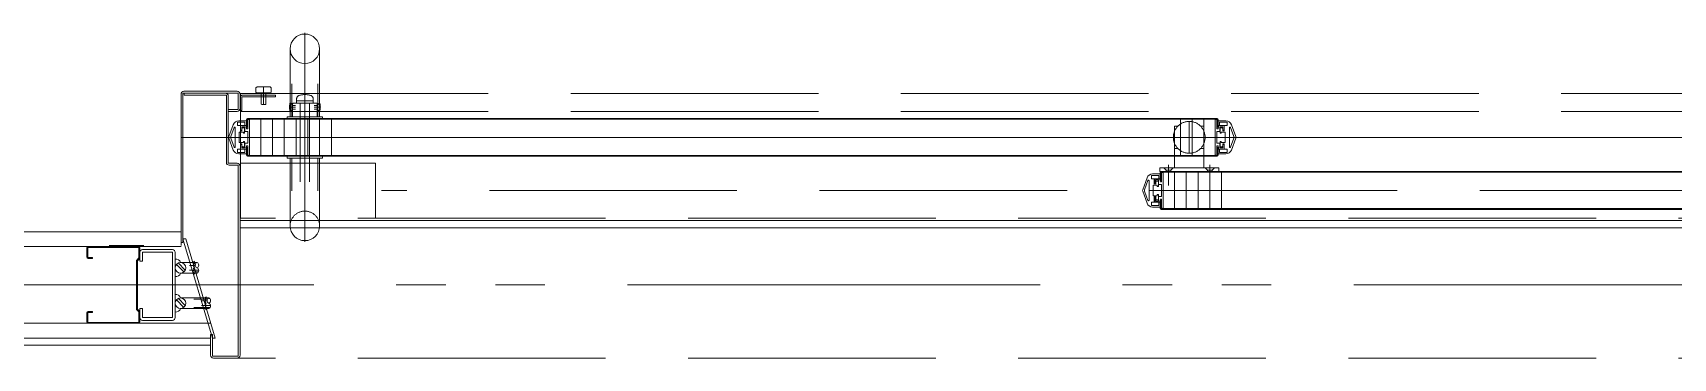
# Model space of a CAD drawing. Units: millimetres at full size. Extents: x -22551 to 92397, y -19340 to 14894.
# Drawn here: x -14514 to -13123, y 4952 to 5228 of the extents above; entities that cross this region are included whole.
import ezdxf

# ---------------------------------------------------------------- set-up
doc = ezdxf.new("R2010")
doc.units = ezdxf.units.MM
doc.header["$LTSCALE"] = 70
doc.linetypes.add('DASHED3', pattern=[4, 3, -1])
doc.linetypes.add('DOUBLE_CHAIN1', pattern=[8.8, 5, -1, 0.6, -0.6, 0.6, -1])
doc.layers.add('2-0_通芯', color=7, linetype='Continuous', lineweight=15)

# ---------------------------------------------------------------- blocks, each defined once
blk = doc.blocks.new('グループ部品-125')
at = {"layer": '2-0_通芯', "linetype": 'DASHED3'}
for p, q in [((-14283.39, 5050.8), (-14283.39, 5227.8)), ((-14337.89, 5070.8), (-14337.89, 5176.3)), ((-14337.89, 5176.3), (-12193.39, 5176.3)), ((-14324.89, 5181.1), (-14323.89, 5182.1)), ((-14324.89, 5181.1), (-14324.89, 5177.6)), ((-14324.39, 5177.1), (-14324.89, 5177.6)), ((-14324.39, 5177.1), (-14312.39, 5177.1)), ((-14323.89, 5182.1), (-14312.89, 5182.1)), ((-14323.39, 5177.1), (-14323.39, 5176.3)), ((-14320.39, 5167.5), (-14320.39, 5176.3)), ((-14318.39, 5182.1), (-14318.39, 5167.1)), ((-14316.39, 5167.5), (-14316.39, 5176.3)), ((-14313.39, 5177.1), (-14313.39, 5176.3)), ((-14312.89, 5182.1), (-14311.89, 5181.1)), ((-14312.39, 5177.1), (-14311.89, 5177.6)), ((-14311.89, 5181.1), (-14311.89, 5177.6)), ((-14294.39, 5156.8), (-14294.39, 5184.66)), ((-14272.39, 5156.8), (-14272.39, 5184.66)), ((-14308.39, 5173.5), (-14336.79, 5173.5)), ((-14336.79, 5173.5), (-14336.79, 5162.1)), ((-14308.39, 5175.1), (-14335.99, 5175.1)), ((-14319.99, 5167.1), (-14320.39, 5167.5)), ((-14308.39, 5175.1), (-14308.39, 5173.5)), ((-14291.31, 5164.8), (-14296.49, 5164.8)), ((-14295.69, 5168.3), (-14295.89, 5168.3)), ((-14295.69, 5168.3), (-14295.69, 5161.3)), ((-14295.69, 5168.3), (-14293.69, 5166.3)), ((-14295.69, 5161.3), (-14293.69, 5163.3)), ((-14293.69, 5166.3), (-14291.31, 5166.3)), ((-14293.69, 5163.3), (-14291.31, 5163.3)), ((-14273.89, 5168.3), (-14292.89, 5168.3)), ((-14290.39, 5168.3), (-14290.39, 5171.96)), ((-14290.39, 5170.3), (-14276.39, 5170.3)), ((-14287.39, 5168.3), (-14287.39, 5101.58)), ((-14279.39, 5101.58), (-14279.39, 5168.3)), ((-14276.39, 5168.3), (-14276.39, 5171.96)), ((-14273.09, 5166.3), (-14275.47, 5166.3)), ((-14270.29, 5164.8), (-14275.47, 5164.8)), ((-14273.09, 5163.3), (-14275.47, 5163.3)), ((-14271.09, 5168.3), (-14273.09, 5166.3)), ((-14271.09, 5161.3), (-14273.09, 5163.3)), ((-14271.09, 5168.3), (-14270.89, 5168.3)), ((-14271.09, 5168.3), (-14271.09, 5161.3)), ((-14337.89, 5161.3), (-12193.39, 5161.3)), ((-13545.89, 5148.8), (-13545.89, 5123.3)), ((-13542.98, 5148.8), (-13545.89, 5148.8)), ((-13533.39, 5152.8), (-13533.39, 5125.8)), ((-13520.89, 5148.8), (-13523.8, 5148.8)), ((-13545.33, 5145.6), (-13545.89, 5145.6)), ((-13520.89, 5145.6), (-13521.45, 5145.6)), ((-14294.39, 5121.8), (-14294.39, 5093.93)), ((-14272.39, 5121.8), (-14272.39, 5093.93)), ((-13542.98, 5129.8), (-13545.89, 5129.8)), ((-13520.89, 5129.8), (-13523.8, 5129.8)), ((-14338.39, 5117.3), (-14223.39, 5117.3)), ((-14223.39, 5117.3), (-14223.39, 5070.8)), ((-13554.89, 5113.5), (-13552.89, 5111.5)), ((-13552.89, 5111.5), (-13552.89, 5110.3)), ((-13548.89, 5111.5), (-13552.89, 5111.5)), ((-13550.89, 5098.5), (-13550.89, 5115.95)), ((-13546.89, 5113.5), (-13548.89, 5111.5)), ((-13548.89, 5111.5), (-13548.89, 5110.3)), ((-13519.89, 5113.5), (-13517.89, 5111.5)), ((-13517.89, 5111.5), (-13517.89, 5110.3)), ((-13513.89, 5111.5), (-13517.89, 5111.5)), ((-13515.89, 5098.5), (-13515.89, 5115.95)), ((-12796.94, 5094.3), (-14218.39, 5094.3)), ((-12908.39, 5070.8), (-14338.39, 5070.8)), ((-14386.79, 5053.3), (-14361.79, 4969.3)), ((-14359.49, 4969.3), (-14361.79, 4969.3)), ((-12908.39, 4952.3), (-14340.79, 4952.3))]:
    blk.add_line(p, q, dxfattribs=at)
at = {"layer": '2-0_通芯'}
for p, q in [((-14295.89, 5156.8), (-14295.89, 5214.3)), ((-14270.89, 5156.8), (-14270.89, 5214.3)), ((-14388.39, 5047.8), (-14388.39, 5175.9)), ((-14386.79, 5176.7), (-14386.79, 5050.3)), ((-14386.79, 5176.7), (-14339.99, 5176.7)), ((-14385.99, 5178.3), (-14340.79, 5178.3)), ((-14385.79, 5176.7), (-14385.79, 5175.1)), ((-14339.99, 5162.9), (-14339.99, 5176.7)), ((-14338.39, 5163.7), (-14338.39, 5175.9)), ((-14385.79, 5175.1), (-14349.99, 5175.1)), ((-14349.99, 5175.1), (-14349.99, 5118.1)), ((-14348.39, 5174.3), (-14348.39, 5117.3)), ((-14348.39, 5162.9), (-14339.99, 5162.9)), ((-14338.39, 5172.7), (-14338.39, 5162.1)), ((-14336.79, 5162.1), (-14338.39, 5162.1)), ((-14293.89, 5156.8), (-14293.89, 5167.3)), ((-14272.89, 5156.8), (-14272.89, 5167.3)), ((-14348.39, 5161.3), (-14340.79, 5161.3)), ((-14344.19, 5150.02), (-14347.87, 5139.99)), ((-14346.27, 5139.99), (-14343.46, 5147.66)), ((-14342.49, 5131.11), (-14342.49, 5147.49)), ((-14340.49, 5152.1), (-14334.19, 5152.1)), ((-14340.49, 5149.3), (-14340.49, 5152.1)), ((-14337.99, 5149.3), (-14340.49, 5149.3)), ((-14339.5, 5153.3), (-14333.29, 5153.3)), ((-14337.99, 5149.3), (-14337.99, 5144.8)), ((-14337.89, 5149.3), (-14334.22, 5149.3)), ((-14337.89, 5145.3), (-14337.89, 5149.3)), ((-14336.89, 5148.3), (-14334.39, 5148.3)), ((-14334.39, 5148.3), (-14334.39, 5144.3)), ((-14334.19, 5149.3), (-14334.19, 5152.1)), ((-14334.19, 5149.3), (-14332.99, 5149.3)), ((-14332.89, 5146.55), (-14333.24, 5148.48)), ((-14332.99, 5147.8), (-14332.99, 5154.4)), ((-14332.99, 5147.8), (-14332.39, 5147.8)), ((-14332.39, 5147.8), (-14332.39, 5154.7)), ((-14332.39, 5154.7), (-13509.39, 5154.7)), ((-14332.09, 5155.3), (-13509.69, 5155.3)), ((-14331.89, 5146.55), (-14331.89, 5154.05)), ((-14331.39, 5154.55), (-14330.89, 5154.55)), ((-14330.39, 5139.6), (-14330.39, 5154.05)), ((-14320.89, 5123.9), (-14320.89, 5154.7)), ((-14310.89, 5123.9), (-14310.89, 5154.7)), ((-14300.89, 5123.9), (-14300.89, 5154.7)), ((-14268.39, 5156.8), (-14298.39, 5156.8)), ((-14298.39, 5155.3), (-14298.39, 5156.8)), ((-14268.39, 5155.3), (-14298.39, 5155.3)), ((-14290.89, 5123.9), (-14290.89, 5154.7)), ((-14280.89, 5123.9), (-14280.89, 5154.7)), ((-14270.89, 5123.9), (-14270.89, 5154.7)), ((-14268.39, 5155.3), (-14268.39, 5156.8)), ((-14260.89, 5123.9), (-14260.89, 5154.7)), ((-13540.89, 5123.9), (-13540.89, 5154.7)), ((-13530.89, 5123.9), (-13530.89, 5154.7)), ((-13520.89, 5123.9), (-13520.89, 5154.7)), ((-13520.89, 5148.8), (-13520.89, 5123.3)), ((-13511.39, 5139.6), (-13511.39, 5154.05)), ((-13510.39, 5154.55), (-13510.89, 5154.55)), ((-13509.89, 5146.55), (-13509.89, 5154.05)), ((-13508.89, 5146.55), (-13508.54, 5148.48)), ((-13508.79, 5147.8), (-13508.79, 5154.4)), ((-13507.59, 5149.3), (-13508.79, 5149.3)), ((-13502.28, 5153.3), (-13508.49, 5153.3)), ((-13507.59, 5149.3), (-13507.59, 5152.1)), ((-13501.29, 5152.1), (-13507.59, 5152.1)), ((-13503.89, 5149.3), (-13507.55, 5149.3)), ((-13504.89, 5148.3), (-13507.39, 5148.3)), ((-13507.39, 5148.3), (-13507.39, 5144.3)), ((-13503.89, 5145.3), (-13503.89, 5149.3)), ((-13503.79, 5149.3), (-13503.79, 5144.8)), ((-13503.79, 5149.3), (-13501.29, 5149.3)), ((-13501.29, 5149.3), (-13501.29, 5152.1)), ((-13499.29, 5131.11), (-13499.29, 5147.49)), ((-13495.51, 5139.99), (-13498.32, 5147.66)), ((-13497.59, 5150.02), (-13493.91, 5139.99)), ((-12879.66, 5139.3), (-14388.39, 5139.3)), ((-14344.19, 5128.58), (-14347.87, 5138.61)), ((-14343.46, 5130.94), (-14346.27, 5138.61)), ((-14338.99, 5143.8), (-14335.49, 5143.8)), ((-14338.99, 5134.8), (-14338.99, 5143.8)), ((-14338.99, 5134.8), (-14335.49, 5134.8)), ((-14337.99, 5144.8), (-14336.79, 5144.8)), ((-14337.99, 5133.8), (-14336.79, 5133.8)), ((-14337.99, 5133.8), (-14337.99, 5129.3)), ((-14336.79, 5144.8), (-14336.79, 5146.8)), ((-14336.79, 5133.8), (-14336.79, 5131.8)), ((-14336.29, 5147.3), (-14334.99, 5147.3)), ((-14335.49, 5143.8), (-14335.49, 5142.8)), ((-14335.49, 5142.8), (-14334.49, 5142.8)), ((-14335.49, 5135.8), (-14334.49, 5135.8)), ((-14335.49, 5134.8), (-14335.49, 5135.8)), ((-14334.49, 5142.8), (-14334.49, 5146.8)), ((-14334.49, 5131.8), (-14334.49, 5135.8)), ((-14334.39, 5144.3), (-14331.89, 5144.3)), ((-14331.89, 5134.3), (-14334.39, 5134.3)), ((-14334.39, 5130.3), (-14334.39, 5134.3)), ((-14332.89, 5146.55), (-14331.89, 5146.55)), ((-14331.89, 5134.3), (-14331.89, 5144.3)), ((-14330.39, 5139.6), (-14330.69, 5139.3)), ((-14330.69, 5139.3), (-14330.39, 5139)), ((-14330.39, 5124.55), (-14330.39, 5139)), ((-13511.39, 5139.6), (-13511.09, 5139.3)), ((-13511.09, 5139.3), (-13511.39, 5139)), ((-13511.39, 5124.55), (-13511.39, 5139)), ((-13508.89, 5146.55), (-13509.89, 5146.55)), ((-13507.39, 5144.3), (-13509.89, 5144.3)), ((-13509.89, 5134.3), (-13509.89, 5144.3)), ((-13509.89, 5134.3), (-13507.39, 5134.3)), ((-13507.39, 5130.3), (-13507.39, 5134.3)), ((-13507.29, 5142.8), (-13507.29, 5146.8)), ((-13506.29, 5142.8), (-13507.29, 5142.8)), ((-13506.29, 5135.8), (-13507.29, 5135.8)), ((-13507.29, 5131.8), (-13507.29, 5135.8)), ((-13505.49, 5147.3), (-13506.79, 5147.3)), ((-13502.79, 5143.8), (-13506.29, 5143.8)), ((-13506.29, 5143.8), (-13506.29, 5142.8)), ((-13506.29, 5134.8), (-13506.29, 5135.8)), ((-13502.79, 5134.8), (-13506.29, 5134.8)), ((-13504.99, 5144.8), (-13504.99, 5146.8)), ((-13503.79, 5144.8), (-13504.99, 5144.8)), ((-13503.79, 5133.8), (-13504.99, 5133.8)), ((-13504.99, 5133.8), (-13504.99, 5131.8)), ((-13503.79, 5133.8), (-13503.79, 5129.3)), ((-13502.79, 5134.8), (-13502.79, 5143.8)), ((-13498.32, 5130.94), (-13495.51, 5138.61)), ((-13497.59, 5128.58), (-13493.91, 5138.61)), ((-14340.49, 5129.3), (-14337.99, 5129.3)), ((-14340.49, 5126.5), (-14340.49, 5129.3)), ((-14340.49, 5126.5), (-14334.19, 5126.5)), ((-14339.5, 5125.3), (-14333.29, 5125.3)), ((-14337.89, 5129.3), (-14337.89, 5133.3)), ((-14337.89, 5133.3), (-14336.89, 5133.3)), ((-14337.89, 5129.3), (-14334.22, 5129.3)), ((-14336.89, 5130.3), (-14336.89, 5133.3)), ((-14336.89, 5130.3), (-14334.39, 5130.3)), ((-14336.29, 5131.3), (-14334.99, 5131.3)), ((-14334.19, 5126.5), (-14334.19, 5129.3)), ((-14334.19, 5129.3), (-14332.99, 5129.3)), ((-14333.24, 5130.12), (-14332.89, 5132.05)), ((-14332.99, 5130.8), (-14332.39, 5130.8)), ((-14332.99, 5124.2), (-14332.99, 5130.8)), ((-14332.89, 5132.05), (-14331.89, 5132.05)), ((-14332.39, 5123.9), (-14332.39, 5130.8)), ((-14332.39, 5123.9), (-13509.39, 5123.9)), ((-14332.09, 5123.3), (-13509.69, 5123.3)), ((-14331.89, 5124.55), (-14331.89, 5132.05)), ((-14331.39, 5124.05), (-14330.89, 5124.05)), ((-14298.39, 5123.3), (-14298.39, 5121.8)), ((-14268.39, 5123.3), (-14298.39, 5123.3)), ((-14268.39, 5121.8), (-14298.39, 5121.8)), ((-14295.89, 5121.8), (-14295.89, 5064.3)), ((-14270.89, 5121.8), (-14270.89, 5064.3)), ((-14268.39, 5123.3), (-14268.39, 5121.8)), ((-13545.89, 5123.3), (-13545.89, 5113.5)), ((-13520.89, 5123.3), (-13520.89, 5113.5)), ((-13510.39, 5124.05), (-13510.89, 5124.05)), ((-13508.89, 5132.05), (-13509.89, 5132.05)), ((-13509.89, 5124.55), (-13509.89, 5132.05)), ((-13508.79, 5130.8), (-13509.39, 5130.8)), ((-13509.39, 5123.9), (-13509.39, 5130.8)), ((-13508.54, 5130.12), (-13508.89, 5132.05)), ((-13508.79, 5124.2), (-13508.79, 5130.8)), ((-13507.59, 5129.3), (-13508.79, 5129.3)), ((-13502.28, 5125.3), (-13508.49, 5125.3)), ((-13507.59, 5126.5), (-13507.59, 5129.3)), ((-13501.29, 5126.5), (-13507.59, 5126.5)), ((-13503.89, 5129.3), (-13507.55, 5129.3)), ((-13504.89, 5130.3), (-13507.39, 5130.3)), ((-13505.49, 5131.3), (-13506.79, 5131.3)), ((-13503.89, 5133.3), (-13504.89, 5133.3)), ((-13504.89, 5130.3), (-13504.89, 5133.3)), ((-13503.89, 5129.3), (-13503.89, 5133.3)), ((-13501.29, 5129.3), (-13503.79, 5129.3)), ((-13501.29, 5126.5), (-13501.29, 5129.3)), ((-14348.39, 5117.3), (-14340.79, 5117.3)), ((-14347.59, 5115.7), (-14339.99, 5115.7)), ((-14339.99, 5115.7), (-14339.99, 4953.9)), ((-14338.39, 5114.9), (-14338.39, 4954.7)), ((-13565.49, 5107.1), (-13559.19, 5107.1)), ((-13565.49, 5104.3), (-13565.49, 5107.1)), ((-13564.5, 5108.3), (-13558.29, 5108.3)), ((-13559.19, 5104.3), (-13559.19, 5107.1)), ((-13508.39, 5113.5), (-13558.39, 5113.5)), ((-13558.39, 5110.3), (-13558.39, 5113.5)), ((-13558.39, 5110.3), (-13508.39, 5110.3)), ((-13557.99, 5102.8), (-13557.99, 5109.4)), ((-13557.39, 5102.8), (-13557.39, 5109.7)), ((-13557.39, 5109.7), (-12854.39, 5109.7)), ((-13557.09, 5110.3), (-12854.69, 5110.3)), ((-13556.89, 5101.55), (-13556.89, 5109.05)), ((-13556.39, 5109.55), (-13555.89, 5109.55)), ((-13555.39, 5094.6), (-13555.39, 5109.05)), ((-13545.89, 5078.9), (-13545.89, 5109.7)), ((-13535.89, 5078.9), (-13535.89, 5109.7)), ((-13525.89, 5078.9), (-13525.89, 5109.7)), ((-13515.89, 5078.9), (-13515.89, 5109.7)), ((-13508.39, 5110.3), (-13508.39, 5113.5)), ((-13505.89, 5078.9), (-13505.89, 5109.7)), ((-13569.19, 5105.02), (-13572.87, 5094.99)), ((-13569.19, 5083.58), (-13572.87, 5093.61)), ((-13571.27, 5094.99), (-13568.46, 5102.66)), ((-13568.46, 5085.94), (-13571.27, 5093.61)), ((-13567.49, 5086.11), (-13567.49, 5102.49)), ((-13562.99, 5104.3), (-13565.49, 5104.3)), ((-13563.99, 5098.8), (-13560.49, 5098.8)), ((-13563.99, 5089.8), (-13563.99, 5098.8)), ((-13562.99, 5104.3), (-13562.99, 5099.8)), ((-13562.99, 5099.8), (-13561.79, 5099.8)), ((-13562.89, 5104.3), (-13559.22, 5104.3)), ((-13562.89, 5100.3), (-13562.89, 5104.3)), ((-13561.89, 5103.3), (-13559.39, 5103.3)), ((-13561.79, 5099.8), (-13561.79, 5101.8)), ((-13561.29, 5102.3), (-13559.99, 5102.3)), ((-13560.49, 5098.8), (-13560.49, 5097.8)), ((-13560.49, 5097.8), (-13559.49, 5097.8)), ((-13559.49, 5097.8), (-13559.49, 5101.8)), ((-13559.39, 5103.3), (-13559.39, 5099.3)), ((-13559.39, 5099.3), (-13556.89, 5099.3)), ((-13559.19, 5104.3), (-13557.99, 5104.3)), ((-13557.89, 5101.55), (-13558.24, 5103.48)), ((-13557.99, 5102.8), (-13557.39, 5102.8)), ((-13557.89, 5101.55), (-13556.89, 5101.55)), ((-13556.89, 5089.3), (-13556.89, 5099.3)), ((-13555.39, 5094.6), (-13555.69, 5094.3)), ((-13555.69, 5094.3), (-13555.39, 5094)), ((-13555.39, 5079.55), (-13555.39, 5094)), ((-13565.49, 5084.3), (-13562.99, 5084.3)), ((-13565.49, 5081.5), (-13565.49, 5084.3)), ((-13565.49, 5081.5), (-13559.19, 5081.5)), ((-13564.5, 5080.3), (-13558.29, 5080.3)), ((-13563.99, 5089.8), (-13560.49, 5089.8)), ((-13562.99, 5088.8), (-13561.79, 5088.8)), ((-13562.99, 5088.8), (-13562.99, 5084.3)), ((-13562.89, 5084.3), (-13562.89, 5088.3)), ((-13562.89, 5088.3), (-13561.89, 5088.3)), ((-13562.89, 5084.3), (-13559.22, 5084.3)), ((-13561.89, 5085.3), (-13561.89, 5088.3)), ((-13561.89, 5085.3), (-13559.39, 5085.3)), ((-13561.79, 5088.8), (-13561.79, 5086.8)), ((-13561.29, 5086.3), (-13559.99, 5086.3)), ((-13560.49, 5090.8), (-13559.49, 5090.8)), ((-13560.49, 5089.8), (-13560.49, 5090.8)), ((-13559.49, 5086.8), (-13559.49, 5090.8)), ((-13556.89, 5089.3), (-13559.39, 5089.3)), ((-13559.39, 5085.3), (-13559.39, 5089.3)), ((-13559.19, 5081.5), (-13559.19, 5084.3)), ((-13559.19, 5084.3), (-13557.99, 5084.3)), ((-13558.24, 5085.12), (-13557.89, 5087.05)), ((-13557.99, 5085.8), (-13557.39, 5085.8)), ((-13557.99, 5079.2), (-13557.99, 5085.8)), ((-13557.89, 5087.05), (-13556.89, 5087.05)), ((-13557.39, 5078.9), (-13557.39, 5085.8)), ((-13557.39, 5078.9), (-12854.39, 5078.9)), ((-13557.09, 5078.3), (-12854.69, 5078.3)), ((-13556.89, 5079.55), (-13556.89, 5087.05)), ((-13556.39, 5079.05), (-13555.89, 5079.05)), ((-12908.39, 5068.8), (-14338.39, 5068.8)), ((-14592.39, 5059.3), (-14388.39, 5059.3)), ((-14388.39, 5050.3), (-14386.79, 5050.3)), ((-12908.39, 5062.8), (-14338.39, 5062.8)), ((-14605.89, 5046.8), (-14388.39, 5046.8)), ((-14468.39, 5038), (-14468.39, 5045.6)), ((-14467.59, 5046), (-14467.59, 5037.6)), ((-14424.19, 5046), (-14467.59, 5046)), ((-14463.39, 5037.6), (-14467.59, 5037.6)), ((-14424.59, 5046.8), (-14467.19, 5046.8)), ((-14463.39, 5036.8), (-14467.19, 5036.8)), ((-14463.39, 5036.8), (-14463.39, 5037.6)), ((-14419.99, 5047.8), (-14449.39, 5047.8)), ((-14426.19, 5035.13), (-14424.19, 5037.13)), ((-14425.39, 5034.8), (-14423.74, 5036.45)), ((-14424.19, 5046), (-14424.19, 5037.13)), ((-14423.39, 5034.3), (-14423.39, 5045.6)), ((-14395.69, 5042), (-14421.09, 5042)), ((-14421.09, 5042), (-14421.09, 5034.3)), ((-14395.79, 5044.3), (-14420.99, 5044.3)), ((-14395.69, 5042), (-14395.69, 4986.6)), ((-14393.39, 5041.9), (-14393.39, 4986.7)), ((-14426.19, 5035.13), (-14426.19, 4993.47)), ((-14425.39, 5034.8), (-14425.39, 4993.8)), ((-14421.09, 5034.3), (-14423.39, 5034.3)), ((-14392.36, 5031.67), (-14386.02, 5025.33)), ((-14390.94, 5033.08), (-14384.79, 5026.93)), ((-14374.89, 5033.3), (-14388.89, 5033.3)), ((-14374.89, 5024.3), (-14388.89, 5024.3)), ((-14376.38, 5030.8), (-14381.15, 5030.8)), ((-14373.4, 5026.8), (-14381.15, 5026.8)), ((-14376.04, 5032.3), (-14377.59, 5032.3)), ((-14373.73, 5025.3), (-14377.59, 5025.3)), ((-14638.39, 5014.3), (-14420.39, 5014.3)), ((-14392.36, 5001.67), (-14386.02, 4995.33)), ((-14390.94, 5003.08), (-14384.79, 4996.93)), ((-14364.89, 5003.3), (-14388.89, 5003.3)), ((-14366.04, 5002.3), (-14377.59, 5002.3)), ((-14363.73, 4995.3), (-14377.59, 4995.3)), ((-14366.38, 5000.8), (-14371.15, 5000.8)), ((-14363.4, 4996.8), (-14371.15, 4996.8)), ((-14605.89, 4981.8), (-14363.39, 4981.8)), ((-14468.39, 4983), (-14468.39, 4990.6)), ((-14463.39, 4991), (-14467.59, 4991)), ((-14467.59, 4991), (-14467.59, 4982.6)), ((-14424.19, 4982.6), (-14467.59, 4982.6)), ((-14463.39, 4991.8), (-14467.19, 4991.8)), ((-14424.59, 4981.8), (-14467.19, 4981.8)), ((-14463.39, 4991), (-14463.39, 4991.8)), ((-14424.19, 4991.47), (-14426.19, 4993.47)), ((-14423.74, 4992.15), (-14425.39, 4993.8)), ((-14424.19, 4991.47), (-14424.19, 4982.6)), ((-14423.39, 4983), (-14423.39, 4994.3)), ((-14421.09, 4994.3), (-14423.39, 4994.3)), ((-14421.09, 4994.3), (-14421.09, 4986.6)), ((-14395.69, 4986.6), (-14421.09, 4986.6)), ((-14395.79, 4984.3), (-14420.99, 4984.3)), ((-14364.89, 4994.3), (-14388.89, 4994.3)), ((-14593.39, 4969.3), (-14363.39, 4969.3)), ((-14363.39, 4954.7), (-14363.39, 4972.3)), ((-14361.79, 4972.3), (-14363.39, 4972.3)), ((-14361.79, 4972.3), (-14361.79, 4953.9)), ((-14587.39, 4963.3), (-14363.39, 4963.3)), ((-14339.99, 4953.9), (-14361.79, 4953.9)), ((-14340.79, 4952.3), (-14360.99, 4952.3))]:
    blk.add_line(p, q, dxfattribs=at)
at = {"layer": '2-0_通芯', "linetype": 'DOUBLE_CHAIN1'}
blk.add_line((-15241.87, 5014.3), (-10991.38, 5014.3), dxfattribs=at)
at = {"layer": '2-0_通芯', "linetype": 'DASHED3'}
for points in [[(-14319.99, 5167.1), (-14316.79, 5167.1), (-14316.39, 5167.5)], [(-13511.89, 5113.5), (-13513.89, 5111.5), (-13513.89, 5110.3)], [(-14386.79, 5053.3), (-14384.49, 5053.3), (-14359.49, 4969.3)]]:
    blk.add_lwpolyline(points, dxfattribs=at)
at = {"layer": '2-0_通芯'}
for points in [[(-14337.89, 5145.3), (-14336.89, 5145.3), (-14336.89, 5148.3)], [(-13508.79, 5147.8), (-13509.39, 5147.8), (-13509.39, 5154.7)], [(-13503.89, 5145.3), (-13504.89, 5145.3), (-13504.89, 5148.3)], [(-13562.89, 5100.3), (-13561.89, 5100.3), (-13561.89, 5103.3)]]:
    blk.add_lwpolyline(points, dxfattribs=at)
at = {"layer": '2-0_通芯', "linetype": 'DASHED3'}
blk.add_circle((-13533.39, 5139.3), 13.5, dxfattribs=at)
at = {"layer": '2-0_通芯'}
for centre in [(-14388.89, 5028.8), (-14388.89, 4998.8)]:
    blk.add_circle(centre, 4.5, dxfattribs=at)
for centre, radius, start, end in [((-14283.39, 5214.3), 12.5, 0, 180), ((-14283.39, 5214.3), 12.5, 180, 0), ((-14385.99, 5175.9), 2.4, 90, 180), ((-14350.79, 5174.3), 2.4, 0, 90), ((-14340.79, 5175.9), 2.4, 0, 90), ((-14340.79, 5163.7), 2.4, 270, 0), ((-14339.5, 5148.3), 5, 90, 159.87556), ((-14342.99, 5147.49), 0.5, 0, 159.87556), ((-14334.22, 5148.3), 1, 10.30485, 90), ((-14333.29, 5153), 0.3, 0, 90), ((-14332.09, 5154.4), 0.9, 90, 180), ((-14331.39, 5154.05), 0.5, 90, 180), ((-14330.89, 5154.05), 0.5, 0, 90), ((-13510.89, 5154.05), 0.5, 90, 180), ((-13510.39, 5154.05), 0.5, 0, 90), ((-13509.69, 5154.4), 0.9, 0, 90), ((-13508.49, 5153), 0.3, 90, 180), ((-13507.55, 5148.3), 1, 90, 169.69515), ((-13502.28, 5148.3), 5, 20.12444, 90), ((-13498.79, 5147.49), 0.5, 20.12444, 180), ((-14345.99, 5139.3), 2, 159.87556, 200.12444), ((-14344.39, 5139.3), 2, 159.87556, 200.12444), ((-14336.29, 5146.8), 0.5, 90, 180), ((-14334.99, 5146.8), 0.5, 0, 90), ((-13506.79, 5146.8), 0.5, 90, 180), ((-13505.49, 5146.8), 0.5, 0, 90), ((-13497.39, 5139.3), 2, 339.87556, 20.12444), ((-13495.79, 5139.3), 2, 339.87556, 20.12444), ((-14339.5, 5130.3), 5, 200.12444, 270), ((-14342.99, 5131.11), 0.5, 200.12444, 0), ((-14336.29, 5131.8), 0.5, 180, 270), ((-14334.99, 5131.8), 0.5, 270, 0), ((-14334.22, 5130.3), 1, 270, 349.69515), ((-14333.29, 5125.6), 0.3, 270, 0), ((-14332.09, 5124.2), 0.9, 180, 270), ((-14331.39, 5124.55), 0.5, 180, 270), ((-14330.89, 5124.55), 0.5, 270, 0), ((-13510.89, 5124.55), 0.5, 180, 270), ((-13510.39, 5124.55), 0.5, 270, 0), ((-13509.69, 5124.2), 0.9, 270, 0), ((-13508.49, 5125.6), 0.3, 180, 270), ((-13507.55, 5130.3), 1, 190.30485, 270), ((-13506.79, 5131.8), 0.5, 180, 270), ((-13505.49, 5131.8), 0.5, 270, 0), ((-13502.28, 5130.3), 5, 270, 339.87556), ((-13498.79, 5131.11), 0.5, 180, 339.87556), ((-14347.59, 5118.1), 2.4, 180, 270), ((-14340.79, 5114.9), 2.4, 0, 90), ((-13564.5, 5103.3), 5, 90, 159.87556), ((-13558.29, 5108), 0.3, 0, 90), ((-13557.09, 5109.4), 0.9, 90, 180), ((-13556.39, 5109.05), 0.5, 90, 180), ((-13555.89, 5109.05), 0.5, 0, 90), ((-13570.99, 5094.3), 2, 159.87556, 200.12444), ((-13569.39, 5094.3), 2, 159.87556, 200.12444), ((-13567.99, 5102.49), 0.5, 0, 159.87556), ((-13561.29, 5101.8), 0.5, 90, 180), ((-13559.99, 5101.8), 0.5, 0, 90), ((-13559.22, 5103.3), 1, 10.30485, 90), ((-13564.5, 5085.3), 5, 200.12444, 270), ((-13567.99, 5086.11), 0.5, 200.12444, 0), ((-13561.29, 5086.8), 0.5, 180, 270), ((-13559.99, 5086.8), 0.5, 270, 0), ((-13559.22, 5085.3), 1, 270, 349.69515), ((-13558.29, 5080.6), 0.3, 270, 0), ((-13557.09, 5079.2), 0.9, 180, 270), ((-13556.39, 5079.55), 0.5, 180, 270), ((-13555.89, 5079.55), 0.5, 270, 0), ((-14283.39, 5064.3), 12.5, 180, 0), ((-14467.19, 5045.6), 1.2, 90, 180), ((-14467.19, 5038), 1.2, 180, 270), ((-14424.59, 5045.6), 1.2, 0, 90), ((-14424.59, 5037.3), 1.2, 315, 0), ((-14420.99, 5041.9), 2.4, 90, 180), ((-14395.79, 5041.9), 2.4, 0, 90), ((-14392.82, 5032.26), 4.02, 14.9838, 98.17994), ((-14392.82, 5025.34), 4.02, 261.82006, 345.0162), ((-14376.79, 5033.3), 1, 90, 244.15807), ((-14376.79, 5031.5), 1, 90, 244.15807), ((-14376.79, 5029.7), 1, 90, 244.15807), ((-14376.79, 5027.9), 1, 90, 244.15807), ((-14376.79, 5026.1), 1, 90, 244.15807), ((-14376.79, 5024.3), 1, 90, 270), ((-14373.95, 5031.05), 2.44, 112.61986, 247.38014), ((-14375.83, 5031.05), 2.44, 292.61986, 67.38014), ((-14375.83, 5026.55), 2.44, 292.61986, 67.38014), ((-14392.82, 5002.26), 4.02, 14.9838, 98.17994), ((-14366.79, 5003.3), 1, 90, 244.15807), ((-14366.79, 5001.5), 1, 90, 244.15807), ((-14366.79, 4999.7), 1, 90, 244.15807), ((-14366.79, 4997.9), 1, 90, 244.15807), ((-14366.79, 4996.1), 1, 90, 244.15807), ((-14366.79, 4994.3), 1, 90, 270), ((-14363.95, 5001.05), 2.44, 112.61986, 247.38014), ((-14365.83, 5001.05), 2.44, 292.61986, 67.38014), ((-14365.83, 4996.55), 2.44, 292.61986, 67.38014), ((-14467.19, 4990.6), 1.2, 90, 180), ((-14467.19, 4983), 1.2, 180, 270), ((-14424.59, 4983), 1.2, 270, 0), ((-14424.59, 4991.3), 1.2, 0, 45), ((-14420.99, 4986.7), 2.4, 180, 270), ((-14395.79, 4986.7), 2.4, 270, 0), ((-14392.82, 4995.34), 4.02, 261.82006, 345.0162), ((-14360.99, 4954.7), 2.4, 180, 270), ((-14340.79, 4954.7), 2.4, 270, 0)]:
    blk.add_arc(centre, radius, start, end, dxfattribs=at)
at = {"layer": '2-0_通芯', "linetype": 'DASHED3'}
for centre, radius, start, end in [((-14283.39, 5157.5), 18, 74.53399, 105.46601), ((-14335.99, 5172.7), 2.4, 90, 180), ((-14285.98, 5164.8), 10.51, 160.54484, 199.45516), ((-14292.89, 5167.3), 1, 90, 180), ((-14287.39, 5171.96), 3, 105.46601, 180), ((-14279.39, 5171.96), 3, 0, 74.53399), ((-14273.89, 5167.3), 1, 0, 90), ((-14280.8, 5164.8), 10.51, 340.54484, 19.45516), ((-14283.39, 5064.3), 12.5, 0, 180)]:
    blk.add_arc(centre, radius, start, end, dxfattribs=at)

msp = doc.modelspace()

# ---------------------------------------------------------------- block references
at = {"layer": '2-0_通芯'}
msp.add_blockref('グループ部品-125', (0, 0), dxfattribs=at)

doc.saveas('drawing.dxf')
